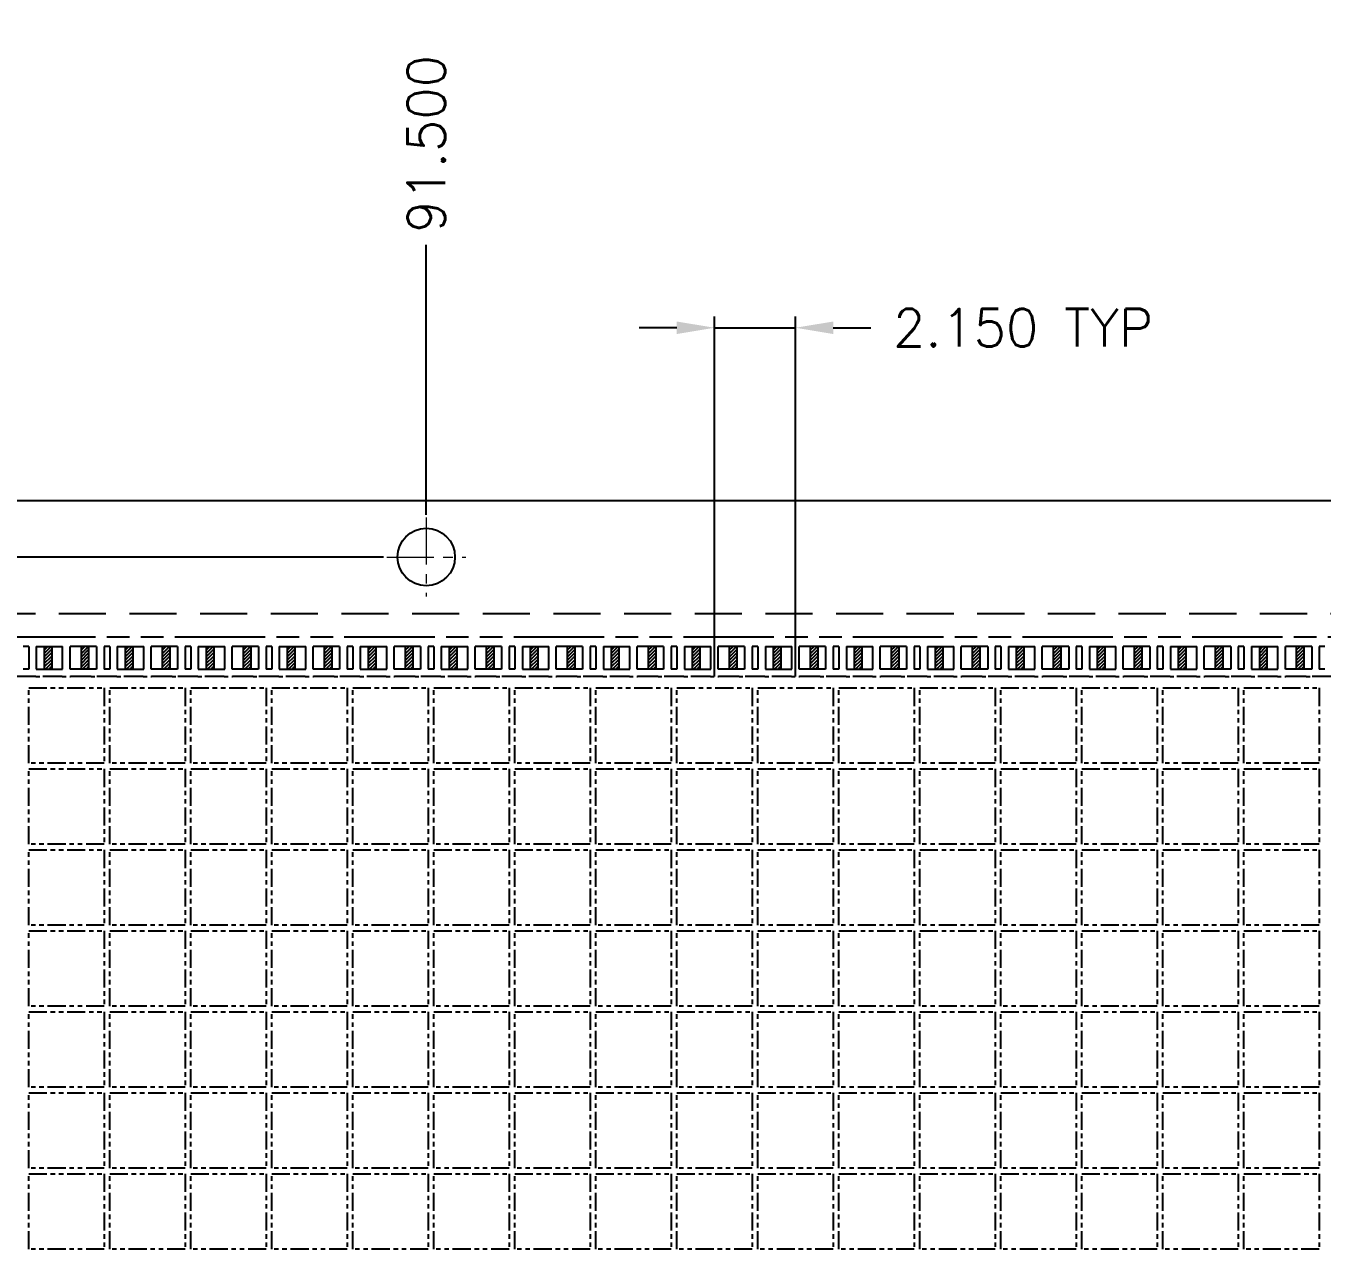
# Model space of a CAD drawing. Extents: x -338 to -53, y 67 to 196.
# Drawn here: x -304.24 to -269.84, y 163.1 to 195.65 of the extents above; entities that cross this region are included whole.
import ezdxf

# ---------------------------------------------------------------- set-up
doc = ezdxf.new("R2010")
doc.units = 0
for name, pattern in [('ACAD_ISO09W100', [45, 24, -3, 6, -3, 6, -3]), ('CENTER', [2, 1.25, -0.25, 0.25, -0.25]), ('HIDDEN', [0.375, 0.25, -0.125])]:
    doc.linetypes.add(name, pattern=pattern)
doc.layers.add('Center', color=1, linetype='CENTER', lineweight=0)
for name, color, linetype in [('dimension', 3, 'Continuous'), ('Etched Area', 4, 'Continuous'), ('Hidden', 4, 'HIDDEN'), ('Molding Line', 5, 'ACAD_ISO09W100'), ('PKG Line', 2, 'ACAD_ISO09W100'), ('Tape Line', 21, 'HIDDEN')]:
    doc.layers.add(name, color=color, linetype=linetype)
doc.styles.add('SIMPLEX', font='SIMPLEX')
doc.dimstyles.new('1', dxfattribs={"dimtxt": 1, "dimasz": 1, "dimexe": 0.3, "dimexo": 0.3, "dimgap": 0.3, "dimtad": 0, "dimdec": 3, "dimzin": 1, "dimdsep": 46, "dimtxsty": 'SIMPLEX', "dimcen": 0, "dimclrd": 256, "dimclre": 256, "dimclrt": 7, "dimadec": 0, "dimazin": 1, "dimtm": 1.25, "dimtfac": 1, "dimtdec": 3, "dimtmove": 0, "dimatfit": 0, "dimfxl": 1, "dimtolj": 1, "dimtzin": 0, "dimlwd": -1, "dimlwe": -1, "dimarcsym": 1})
pattern_1 = [(45, (234.50187, 309.09846), (-0.0449012806, 0.0449012806), [])]
pattern_2 = [(45, (236.65187, 309.09846), (-0.0449012806, 0.0449012806), [])]
pattern_3 = [(45, (238.80187, 309.09846), (-0.0449012806, 0.0449012806), [])]
pattern_4 = [(45, (240.95187, 309.09846), (-0.0449012806, 0.0449012806), [])]
pattern_5 = [(45, (243.10187, 309.09846), (-0.0449012806, 0.0449012806), [])]
pattern_6 = [(45, (245.25187, 309.09846), (-0.0449012806, 0.0449012806), [])]
pattern_7 = [(45, (247.40187, 309.09846), (-0.0449012806, 0.0449012806), [])]
pattern_8 = [(45, (249.55187, 309.09846), (-0.0449012806, 0.0449012806), [])]
pattern_9 = [(45, (251.70187, 309.09846), (-0.0449012806, 0.0449012806), [])]
pattern_10 = [(45, (253.85187, 309.09846), (-0.0449012806, 0.0449012806), [])]
pattern_11 = [(45, (256.00187, 309.09846), (-0.0449012806, 0.0449012806), [])]
pattern_12 = [(45, (258.15187, 309.09846), (-0.0449012806, 0.0449012806), [])]
pattern_13 = [(45, (260.30187, 309.09846), (-0.0449012806, 0.0449012806), [])]
pattern_14 = [(45, (262.45187, 309.09846), (-0.0449012806, 0.0449012806), [])]
pattern_15 = [(45, (264.60187, 309.09846), (-0.0449012806, 0.0449012806), [])]
pattern_16 = [(45, (266.75187, 309.09846), (-0.0449012806, 0.0449012806), [])]

# ---------------------------------------------------------------- blocks, each defined once
blk = doc.blocks.new('*D1')
at = {"layer": 'Defpoints', "color": 0, "transparency": 16777216}
for p in [(2458.653, 1974.859), (2456.503, 1965.299), (2458.653, 1965.299)]:
    blk.add_point(p, dxfattribs=at)
at = {"layer": 'dimension', "transparency": 16777216}
for p, q in [((2456.503, 1965.599), (2456.503, 1975.159)), ((2458.653, 1965.599), (2458.653, 1975.159)), ((2455.503, 1974.859), (2454.503, 1974.859)), ((2456.503, 1974.859), (2458.653, 1974.859)), ((2459.653, 1974.859), (2460.653, 1974.859))]:
    blk.add_line(p, q, dxfattribs=at)
for points in [[(2455.503, 1975.025), (2455.503, 1974.692), (2456.503, 1974.859)], [(2459.653, 1975.025), (2459.653, 1974.692), (2458.653, 1974.859)]]:
    blk.add_solid(points, dxfattribs=at)
at = {"layer": 'dimension', "color": 7, "transparency": 16777216, "insert": (2464.692, 1974.859), "char_height": 1, "attachment_point": 5, "style": 'SIMPLEX'}
blk.add_mtext('\\A1;2.150 TYP', dxfattribs=at)
blk = doc.blocks.new('*D18')
at = {"layer": 'Defpoints', "color": 0, "transparency": 16777216}
for p in [(2409.903, 1963.274), (2416.265, 1963.274), (2540.353, 1935.274)]:
    blk.add_point(p, dxfattribs=at)
at = {"layer": 'dimension', "transparency": 16777216}
blk.add_line((2415.965, 1963.274), (2409.903, 1963.274), dxfattribs=at)
at = {"layer": 'dimension', "color": 7, "transparency": 16777216, "insert": (2407.127, 1963.274), "char_height": 1, "attachment_point": 5, "style": 'SIMPLEX'}
blk.add_mtext('\\A1;28.000', dxfattribs=at)
blk = doc.blocks.new('*D19')
at = {"layer": 'Defpoints', "color": 0, "transparency": 16777216}
for p in [(2409.903, 1966.098), (2420.939, 1966.099), (2540.353, 1935.274)]:
    blk.add_point(p, dxfattribs=at)
at = {"layer": 'dimension', "transparency": 16777216}
for p, q in [((2411.903, 1966.098), (2409.903, 1966.098)), ((2413.903, 1966.099), (2411.903, 1966.098)), ((2420.639, 1966.099), (2413.903, 1966.099))]:
    blk.add_line(p, q, dxfattribs=at)
at = {"layer": 'dimension', "color": 7, "transparency": 16777216, "insert": (2407.127, 1966.098), "char_height": 1, "attachment_point": 5, "style": 'SIMPLEX'}
blk.add_mtext('\\A1;30.825', dxfattribs=at)
blk = doc.blocks.new('*D20')
at = {"layer": 'Defpoints', "color": 0, "transparency": 16777216}
for p in [(2409.903, 1967.274), (2416.715, 1967.274), (2540.353, 1935.274)]:
    blk.add_point(p, dxfattribs=at)
at = {"layer": 'dimension', "transparency": 16777216}
blk.add_line((2416.415, 1967.274), (2409.903, 1967.274), dxfattribs=at)
at = {"layer": 'dimension', "color": 7, "transparency": 16777216, "insert": (2407.127, 1967.274), "char_height": 1, "attachment_point": 5, "style": 'SIMPLEX'}
blk.add_mtext('\\A1;32.000', dxfattribs=at)
blk = doc.blocks.new('*D21')
at = {"layer": 'Defpoints', "color": 0, "transparency": 16777216}
for p in [(2409.903, 1969.965), (2416.132, 1969.119), (2540.353, 1935.274)]:
    blk.add_point(p, dxfattribs=at)
at = {"layer": 'dimension', "transparency": 16777216}
for p, q in [((2411.903, 1969.965), (2409.903, 1969.965)), ((2413.903, 1969.119), (2411.903, 1969.965)), ((2415.832, 1969.119), (2413.903, 1969.119))]:
    blk.add_line(p, q, dxfattribs=at)
at = {"layer": 'dimension', "color": 7, "transparency": 16777216, "insert": (2407.127, 1969.965), "char_height": 1, "attachment_point": 5, "style": 'SIMPLEX'}
blk.add_mtext('\\A1;33.845', dxfattribs=at)
blk = doc.blocks.new('*D22')
at = {"layer": 'Defpoints', "color": 0, "transparency": 16777216}
for p in [(2409.903, 1968.774), (2448.021, 1968.774), (2540.353, 1935.274)]:
    blk.add_point(p, dxfattribs=at)
at = {"layer": 'dimension', "transparency": 16777216}
blk.add_line((2447.721, 1968.774), (2409.903, 1968.774), dxfattribs=at)
at = {"layer": 'dimension', "color": 7, "transparency": 16777216, "insert": (2407.127, 1968.774), "char_height": 1, "attachment_point": 5, "style": 'SIMPLEX'}
blk.add_mtext('\\A1;33.500', dxfattribs=at)
blk = doc.blocks.new('*D23')
at = {"layer": 'Defpoints', "color": 0, "transparency": 16777216}
for p in [(2409.903, 1971.247), (2418.36, 1970.274), (2540.353, 1935.274)]:
    blk.add_point(p, dxfattribs=at)
at = {"layer": 'dimension', "transparency": 16777216}
for p, q in [((2411.903, 1971.247), (2409.903, 1971.247)), ((2413.903, 1970.274), (2411.903, 1971.247)), ((2418.06, 1970.274), (2413.903, 1970.274))]:
    blk.add_line(p, q, dxfattribs=at)
at = {"layer": 'dimension', "color": 7, "transparency": 16777216, "insert": (2407.127, 1971.247), "char_height": 1, "attachment_point": 5, "style": 'SIMPLEX'}
blk.add_mtext('\\A1;35.000', dxfattribs=at)
blk = doc.blocks.new('*D37')
at = {"layer": 'Defpoints', "color": 0, "transparency": 16777216}
for p in [(2448.853, 1977.057), (2448.853, 1969.59), (2540.353, 1935.274)]:
    blk.add_point(p, dxfattribs=at)
at = {"layer": 'dimension', "transparency": 16777216}
blk.add_line((2448.853, 1969.89), (2448.853, 1977.057), dxfattribs=at)
at = {"layer": 'dimension', "color": 7, "transparency": 16777216, "insert": (2448.853, 1979.738), "char_height": 1, "attachment_point": 5, "rotation": 90, "style": 'SIMPLEX'}
blk.add_mtext('\\A1;91.500', dxfattribs=at)
blk = doc.blocks.new('*D38')
at = {"layer": 'Defpoints', "color": 0, "transparency": 16777216}
for p in [(2421.035, 1977.057), (2421.028, 1966.201), (2540.353, 1935.274)]:
    blk.add_point(p, dxfattribs=at)
at = {"layer": 'dimension', "transparency": 16777216}
for p, q in [((2421.035, 1975.057), (2421.035, 1977.057)), ((2421.028, 1973.057), (2421.035, 1975.057)), ((2421.028, 1966.501), (2421.028, 1973.057))]:
    blk.add_line(p, q, dxfattribs=at)
at = {"layer": 'dimension', "color": 7, "transparency": 16777216, "insert": (2421.035, 1980.119), "char_height": 1, "attachment_point": 5, "rotation": 90, "style": 'SIMPLEX'}
blk.add_mtext('\\A1;119.325', dxfattribs=at)
blk = doc.blocks.new('*D39')
at = {"layer": 'Defpoints', "color": 0, "transparency": 16777216}
for p in [(2417.692, 1977.057), (2416.603, 1967.122), (2540.353, 1935.274)]:
    blk.add_point(p, dxfattribs=at)
at = {"layer": 'dimension', "transparency": 16777216}
for p, q in [((2417.692, 1975.057), (2417.692, 1977.057)), ((2416.603, 1973.057), (2417.692, 1975.057)), ((2416.603, 1967.422), (2416.603, 1973.057))]:
    blk.add_line(p, q, dxfattribs=at)
at = {"layer": 'dimension', "color": 7, "transparency": 16777216, "insert": (2417.692, 1980.214), "char_height": 1, "attachment_point": 5, "rotation": 90, "style": 'SIMPLEX'}
blk.add_mtext('\\A1;123.750', dxfattribs=at)
blk = doc.blocks.new('*D40')
at = {"layer": 'Defpoints', "color": 0, "transparency": 16777216}
for p in [(2416.103, 1977.057), (2416.103, 1968.978), (2540.353, 1935.274)]:
    blk.add_point(p, dxfattribs=at)
at = {"layer": 'dimension', "transparency": 16777216}
blk.add_line((2416.103, 1969.278), (2416.103, 1977.057), dxfattribs=at)
at = {"layer": 'dimension', "color": 7, "transparency": 16777216, "insert": (2416.103, 1980.214), "char_height": 1, "attachment_point": 5, "rotation": 90, "style": 'SIMPLEX'}
blk.add_mtext('\\A1;124.250', dxfattribs=at)

msp = doc.modelspace()

# ---------------------------------------------------------------- hatches: boundary and pattern name
at = {"layer": 'Etched Area'}
h = msp.add_hatch(dxfattribs=at)
h.set_pattern_fill('ANSI31', color=256, scale=0.02)
h.set_pattern_definition(pattern_1)
h.paths.add_polyline_path([(-303.5555, 178.5777), (-303.7555, 178.5777), (-303.7555, 179.1777), (-303.5555, 179.1777)])
h = msp.add_hatch(dxfattribs=at)
h.set_pattern_fill('ANSI31', color=256, scale=0.02)
h.set_pattern_definition(pattern_1)
h.paths.add_polyline_path([(-302.5755, 178.5777), (-302.7755, 178.5777), (-302.7755, 179.1777), (-302.5755, 179.1777)])
h = msp.add_hatch(dxfattribs=at)
h.set_pattern_fill('ANSI31', color=256, scale=0.02)
h.set_pattern_definition(pattern_2)
h.paths.add_polyline_path([(-301.4055, 178.5777), (-301.6055, 178.5777), (-301.6055, 179.1777), (-301.4055, 179.1777)])
h = msp.add_hatch(dxfattribs=at)
h.set_pattern_fill('ANSI31', color=256, scale=0.02)
h.set_pattern_definition(pattern_2)
h.paths.add_polyline_path([(-300.4255, 178.5777), (-300.6255, 178.5777), (-300.6255, 179.1777), (-300.4255, 179.1777)])
h = msp.add_hatch(dxfattribs=at)
h.set_pattern_fill('ANSI31', color=256, scale=0.02)
h.set_pattern_definition(pattern_3)
h.paths.add_polyline_path([(-299.2555, 178.5777), (-299.4555, 178.5777), (-299.4555, 179.1777), (-299.2555, 179.1777)])
h = msp.add_hatch(dxfattribs=at)
h.set_pattern_fill('ANSI31', color=256, scale=0.02)
h.set_pattern_definition(pattern_3)
h.paths.add_polyline_path([(-298.2755, 178.5777), (-298.4755, 178.5777), (-298.4755, 179.1777), (-298.2755, 179.1777)])
h = msp.add_hatch(dxfattribs=at)
h.set_pattern_fill('ANSI31', color=256, scale=0.02)
h.set_pattern_definition(pattern_4)
h.paths.add_polyline_path([(-297.1055, 178.5777), (-297.3055, 178.5777), (-297.3055, 179.1777), (-297.1055, 179.1777)])
h = msp.add_hatch(dxfattribs=at)
h.set_pattern_fill('ANSI31', color=256, scale=0.02)
h.set_pattern_definition(pattern_4)
h.paths.add_polyline_path([(-296.1255, 178.5777), (-296.3255, 178.5777), (-296.3255, 179.1777), (-296.1255, 179.1777)])
h = msp.add_hatch(dxfattribs=at)
h.set_pattern_fill('ANSI31', color=256, scale=0.02)
h.set_pattern_definition(pattern_5)
h.paths.add_polyline_path([(-294.9555, 178.5777), (-295.1555, 178.5777), (-295.1555, 179.1777), (-294.9555, 179.1777)])
h = msp.add_hatch(dxfattribs=at)
h.set_pattern_fill('ANSI31', color=256, scale=0.02)
h.set_pattern_definition(pattern_5)
h.paths.add_polyline_path([(-293.9755, 178.5777), (-294.1755, 178.5777), (-294.1755, 179.1777), (-293.9755, 179.1777)])
h = msp.add_hatch(dxfattribs=at)
h.set_pattern_fill('ANSI31', color=256, scale=0.02)
h.set_pattern_definition(pattern_6)
h.paths.add_polyline_path([(-292.8055, 178.5777), (-293.0055, 178.5777), (-293.0055, 179.1777), (-292.8055, 179.1777)])
h = msp.add_hatch(dxfattribs=at)
h.set_pattern_fill('ANSI31', color=256, scale=0.02)
h.set_pattern_definition(pattern_6)
h.paths.add_polyline_path([(-291.8255, 178.5777), (-292.0255, 178.5777), (-292.0255, 179.1777), (-291.8255, 179.1777)])
h = msp.add_hatch(dxfattribs=at)
h.set_pattern_fill('ANSI31', color=256, scale=0.02)
h.set_pattern_definition(pattern_7)
h.paths.add_polyline_path([(-290.6555, 178.5777), (-290.8555, 178.5777), (-290.8555, 179.1777), (-290.6555, 179.1777)])
h = msp.add_hatch(dxfattribs=at)
h.set_pattern_fill('ANSI31', color=256, scale=0.02)
h.set_pattern_definition(pattern_7)
h.paths.add_polyline_path([(-289.6755, 178.5777), (-289.8755, 178.5777), (-289.8755, 179.1777), (-289.6755, 179.1777)])
h = msp.add_hatch(dxfattribs=at)
h.set_pattern_fill('ANSI31', color=256, scale=0.02)
h.set_pattern_definition(pattern_8)
h.paths.add_polyline_path([(-288.5055, 178.5777), (-288.7055, 178.5777), (-288.7055, 179.1777), (-288.5055, 179.1777)])
h = msp.add_hatch(dxfattribs=at)
h.set_pattern_fill('ANSI31', color=256, scale=0.02)
h.set_pattern_definition(pattern_8)
h.paths.add_polyline_path([(-287.5255, 178.5777), (-287.7255, 178.5777), (-287.7255, 179.1777), (-287.5255, 179.1777)])
h = msp.add_hatch(dxfattribs=at)
h.set_pattern_fill('ANSI31', color=256, scale=0.02)
h.set_pattern_definition(pattern_9)
h.paths.add_polyline_path([(-286.3555, 178.5777), (-286.5555, 178.5777), (-286.5555, 179.1777), (-286.3555, 179.1777)])
h = msp.add_hatch(dxfattribs=at)
h.set_pattern_fill('ANSI31', color=256, scale=0.02)
h.set_pattern_definition(pattern_9)
h.paths.add_polyline_path([(-285.3755, 178.5777), (-285.5755, 178.5777), (-285.5755, 179.1777), (-285.3755, 179.1777)])
h = msp.add_hatch(dxfattribs=at)
h.set_pattern_fill('ANSI31', color=256, scale=0.02)
h.set_pattern_definition(pattern_10)
h.paths.add_polyline_path([(-284.2055, 178.5777), (-284.4055, 178.5777), (-284.4055, 179.1777), (-284.2055, 179.1777)])
h = msp.add_hatch(dxfattribs=at)
h.set_pattern_fill('ANSI31', color=256, scale=0.02)
h.set_pattern_definition(pattern_10)
h.paths.add_polyline_path([(-283.2255, 178.5777), (-283.4255, 178.5777), (-283.4255, 179.1777), (-283.2255, 179.1777)])
h = msp.add_hatch(dxfattribs=at)
h.set_pattern_fill('ANSI31', color=256, scale=0.02)
h.set_pattern_definition(pattern_11)
h.paths.add_polyline_path([(-282.0555, 178.5777), (-282.2555, 178.5777), (-282.2555, 179.1777), (-282.0555, 179.1777)])
h = msp.add_hatch(dxfattribs=at)
h.set_pattern_fill('ANSI31', color=256, scale=0.02)
h.set_pattern_definition(pattern_11)
h.paths.add_polyline_path([(-281.0755, 178.5777), (-281.2755, 178.5777), (-281.2755, 179.1777), (-281.0755, 179.1777)])
h = msp.add_hatch(dxfattribs=at)
h.set_pattern_fill('ANSI31', color=256, scale=0.02)
h.set_pattern_definition(pattern_12)
h.paths.add_polyline_path([(-279.9055, 178.5777), (-280.1055, 178.5777), (-280.1055, 179.1777), (-279.9055, 179.1777)])
h = msp.add_hatch(dxfattribs=at)
h.set_pattern_fill('ANSI31', color=256, scale=0.02)
h.set_pattern_definition(pattern_12)
h.paths.add_polyline_path([(-278.9255, 178.5777), (-279.1255, 178.5777), (-279.1255, 179.1777), (-278.9255, 179.1777)])
h = msp.add_hatch(dxfattribs=at)
h.set_pattern_fill('ANSI31', color=256, scale=0.02)
h.set_pattern_definition(pattern_13)
h.paths.add_polyline_path([(-277.7555, 178.5777), (-277.9555, 178.5777), (-277.9555, 179.1777), (-277.7555, 179.1777)])
h = msp.add_hatch(dxfattribs=at)
h.set_pattern_fill('ANSI31', color=256, scale=0.02)
h.set_pattern_definition(pattern_13)
h.paths.add_polyline_path([(-276.7755, 178.5777), (-276.9755, 178.5777), (-276.9755, 179.1777), (-276.7755, 179.1777)])
h = msp.add_hatch(dxfattribs=at)
h.set_pattern_fill('ANSI31', color=256, scale=0.02)
h.set_pattern_definition(pattern_14)
h.paths.add_polyline_path([(-275.6055, 178.5777), (-275.8055, 178.5777), (-275.8055, 179.1777), (-275.6055, 179.1777)])
h = msp.add_hatch(dxfattribs=at)
h.set_pattern_fill('ANSI31', color=256, scale=0.02)
h.set_pattern_definition(pattern_14)
h.paths.add_polyline_path([(-274.6255, 178.5777), (-274.8255, 178.5777), (-274.8255, 179.1777), (-274.6255, 179.1777)])
h = msp.add_hatch(dxfattribs=at)
h.set_pattern_fill('ANSI31', color=256, scale=0.02)
h.set_pattern_definition(pattern_15)
h.paths.add_polyline_path([(-273.4555, 178.5777), (-273.6555, 178.5777), (-273.6555, 179.1777), (-273.4555, 179.1777)])
h = msp.add_hatch(dxfattribs=at)
h.set_pattern_fill('ANSI31', color=256, scale=0.02)
h.set_pattern_definition(pattern_15)
h.paths.add_polyline_path([(-272.4755, 178.5777), (-272.6755, 178.5777), (-272.6755, 179.1777), (-272.4755, 179.1777)])
h = msp.add_hatch(dxfattribs=at)
h.set_pattern_fill('ANSI31', color=256, scale=0.02)
h.set_pattern_definition(pattern_16)
h.paths.add_polyline_path([(-271.3055, 178.5777), (-271.5055, 178.5777), (-271.5055, 179.1777), (-271.3055, 179.1777)])
h = msp.add_hatch(dxfattribs=at)
h.set_pattern_fill('ANSI31', color=256, scale=0.02)
h.set_pattern_definition(pattern_16)
h.paths.add_polyline_path([(-270.3255, 178.5777), (-270.5255, 178.5777), (-270.5255, 179.1777), (-270.3255, 179.1777)])

# ---------------------------------------------------------------- linework, layer by layer
for p, q in [((-324.3655, 183.0527), (-78.3655, 183.0527)), ((-304.1655, 179.1777), (-304.3155, 179.1777)), ((-304.1655, 179.1777), (-304.1655, 178.5777)), ((-303.9655, 179.1777), (-303.9655, 178.5777)), ((-303.9655, 179.1777), (-303.2655, 179.1777)), ((-303.7555, 179.1777), (-303.7555, 178.5777)), ((-303.5555, 179.1777), (-303.5555, 178.5777)), ((-303.2655, 178.5777), (-303.2655, 179.1777)), ((-302.3655, 179.1777), (-303.0655, 179.1777)), ((-303.0655, 178.5777), (-303.0655, 179.1777)), ((-302.7755, 179.1777), (-302.7755, 178.5777)), ((-302.5755, 179.1777), (-302.5755, 178.5777)), ((-302.3655, 179.1777), (-302.3655, 178.5777)), ((-302.0155, 179.1777), (-302.1655, 179.1777)), ((-302.1655, 179.1777), (-302.1655, 178.5777)), ((-302.0155, 179.1777), (-302.0155, 178.5777)), ((-301.8155, 179.1777), (-301.8155, 178.5777)), ((-301.8155, 179.1777), (-301.1155, 179.1777)), ((-301.6055, 179.1777), (-301.6055, 178.5777)), ((-301.4055, 179.1777), (-301.4055, 178.5777)), ((-301.1155, 178.5777), (-301.1155, 179.1777)), ((-300.2155, 179.1777), (-300.9155, 179.1777)), ((-300.9155, 178.5777), (-300.9155, 179.1777)), ((-300.6255, 179.1777), (-300.6255, 178.5777)), ((-300.4255, 179.1777), (-300.4255, 178.5777)), ((-300.2155, 179.1777), (-300.2155, 178.5777)), ((-299.8655, 179.1777), (-300.0155, 179.1777)), ((-300.0155, 179.1777), (-300.0155, 178.5777)), ((-299.8655, 179.1777), (-299.8655, 178.5777)), ((-299.6655, 179.1777), (-299.6655, 178.5777)), ((-299.6655, 179.1777), (-298.9655, 179.1777)), ((-299.4555, 179.1777), (-299.4555, 178.5777)), ((-299.2555, 179.1777), (-299.2555, 178.5777)), ((-298.9655, 178.5777), (-298.9655, 179.1777)), ((-298.0655, 179.1777), (-298.7655, 179.1777)), ((-298.7655, 178.5777), (-298.7655, 179.1777)), ((-298.4755, 179.1777), (-298.4755, 178.5777)), ((-298.2755, 179.1777), (-298.2755, 178.5777)), ((-298.0655, 179.1777), (-298.0655, 178.5777)), ((-297.7155, 179.1777), (-297.8655, 179.1777)), ((-297.8655, 179.1777), (-297.8655, 178.5777)), ((-297.7155, 179.1777), (-297.7155, 178.5777)), ((-297.5155, 179.1777), (-297.5155, 178.5777)), ((-297.5155, 179.1777), (-296.8155, 179.1777)), ((-297.3055, 179.1777), (-297.3055, 178.5777)), ((-297.1055, 179.1777), (-297.1055, 178.5777)), ((-296.8155, 178.5777), (-296.8155, 179.1777)), ((-295.9155, 179.1777), (-296.6155, 179.1777)), ((-296.6155, 178.5777), (-296.6155, 179.1777)), ((-296.3255, 179.1777), (-296.3255, 178.5777)), ((-296.1255, 179.1777), (-296.1255, 178.5777)), ((-295.9155, 179.1777), (-295.9155, 178.5777)), ((-295.5655, 179.1777), (-295.7155, 179.1777)), ((-295.7155, 179.1777), (-295.7155, 178.5777)), ((-295.5655, 179.1777), (-295.5655, 178.5777)), ((-295.3655, 179.1777), (-295.3655, 178.5777)), ((-295.3655, 179.1777), (-294.6655, 179.1777)), ((-295.1555, 179.1777), (-295.1555, 178.5777)), ((-294.9555, 179.1777), (-294.9555, 178.5777)), ((-294.6655, 178.5777), (-294.6655, 179.1777)), ((-293.7655, 179.1777), (-294.4655, 179.1777)), ((-294.4655, 178.5777), (-294.4655, 179.1777)), ((-294.1755, 179.1777), (-294.1755, 178.5777)), ((-293.9755, 179.1777), (-293.9755, 178.5777)), ((-293.7655, 179.1777), (-293.7655, 178.5777)), ((-293.4155, 179.1777), (-293.5655, 179.1777)), ((-293.5655, 179.1777), (-293.5655, 178.5777)), ((-293.4155, 179.1777), (-293.4155, 178.5777)), ((-293.2155, 179.1777), (-293.2155, 178.5777)), ((-293.2155, 179.1777), (-292.5155, 179.1777)), ((-293.0055, 179.1777), (-293.0055, 178.5777)), ((-292.8055, 179.1777), (-292.8055, 178.5777)), ((-292.5155, 178.5777), (-292.5155, 179.1777)), ((-291.6155, 179.1777), (-292.3155, 179.1777)), ((-292.3155, 178.5777), (-292.3155, 179.1777)), ((-292.0255, 179.1777), (-292.0255, 178.5777)), ((-291.8255, 179.1777), (-291.8255, 178.5777)), ((-291.6155, 179.1777), (-291.6155, 178.5777)), ((-291.2655, 179.1777), (-291.4155, 179.1777)), ((-291.4155, 179.1777), (-291.4155, 178.5777)), ((-291.2655, 179.1777), (-291.2655, 178.5777)), ((-291.0655, 179.1777), (-291.0655, 178.5777)), ((-291.0655, 179.1777), (-290.3655, 179.1777)), ((-290.8555, 179.1777), (-290.8555, 178.5777)), ((-290.6555, 179.1777), (-290.6555, 178.5777)), ((-290.3655, 178.5777), (-290.3655, 179.1777)), ((-289.4655, 179.1777), (-290.1655, 179.1777)), ((-290.1655, 178.5777), (-290.1655, 179.1777)), ((-289.8755, 179.1777), (-289.8755, 178.5777)), ((-289.6755, 179.1777), (-289.6755, 178.5777)), ((-289.4655, 179.1777), (-289.4655, 178.5777)), ((-289.1155, 179.1777), (-289.2655, 179.1777)), ((-289.2655, 179.1777), (-289.2655, 178.5777)), ((-289.1155, 179.1777), (-289.1155, 178.5777)), ((-288.9155, 179.1777), (-288.9155, 178.5777)), ((-288.9155, 179.1777), (-288.2155, 179.1777)), ((-288.7055, 179.1777), (-288.7055, 178.5777)), ((-288.5055, 179.1777), (-288.5055, 178.5777)), ((-288.2155, 178.5777), (-288.2155, 179.1777)), ((-287.3155, 179.1777), (-288.0155, 179.1777)), ((-288.0155, 178.5777), (-288.0155, 179.1777)), ((-287.7255, 179.1777), (-287.7255, 178.5777)), ((-287.5255, 179.1777), (-287.5255, 178.5777)), ((-287.3155, 179.1777), (-287.3155, 178.5777)), ((-286.9655, 179.1777), (-287.1155, 179.1777)), ((-287.1155, 179.1777), (-287.1155, 178.5777)), ((-286.9655, 179.1777), (-286.9655, 178.5777)), ((-286.7655, 179.1777), (-286.7655, 178.5777)), ((-286.7655, 179.1777), (-286.0655, 179.1777)), ((-286.5555, 179.1777), (-286.5555, 178.5777)), ((-286.3555, 179.1777), (-286.3555, 178.5777)), ((-286.0655, 178.5777), (-286.0655, 179.1777)), ((-285.1655, 179.1777), (-285.8655, 179.1777)), ((-285.8655, 178.5777), (-285.8655, 179.1777)), ((-285.5755, 179.1777), (-285.5755, 178.5777)), ((-285.3755, 179.1777), (-285.3755, 178.5777)), ((-285.1655, 179.1777), (-285.1655, 178.5777)), ((-284.8155, 179.1777), (-284.9655, 179.1777)), ((-284.9655, 179.1777), (-284.9655, 178.5777)), ((-284.8155, 179.1777), (-284.8155, 178.5777)), ((-284.6155, 179.1777), (-284.6155, 178.5777)), ((-284.6155, 179.1777), (-283.9155, 179.1777)), ((-284.4055, 179.1777), (-284.4055, 178.5777)), ((-284.2055, 179.1777), (-284.2055, 178.5777)), ((-283.9155, 178.5777), (-283.9155, 179.1777)), ((-283.0155, 179.1777), (-283.7155, 179.1777)), ((-283.7155, 178.5777), (-283.7155, 179.1777)), ((-283.4255, 179.1777), (-283.4255, 178.5777)), ((-283.2255, 179.1777), (-283.2255, 178.5777)), ((-283.0155, 179.1777), (-283.0155, 178.5777)), ((-282.6655, 179.1777), (-282.8155, 179.1777)), ((-282.8155, 179.1777), (-282.8155, 178.5777)), ((-282.6655, 179.1777), (-282.6655, 178.5777)), ((-282.4655, 179.1777), (-282.4655, 178.5777)), ((-282.4655, 179.1777), (-281.7655, 179.1777)), ((-282.2555, 179.1777), (-282.2555, 178.5777)), ((-282.0555, 179.1777), (-282.0555, 178.5777)), ((-281.7655, 178.5777), (-281.7655, 179.1777)), ((-280.8655, 179.1777), (-281.5655, 179.1777)), ((-281.5655, 178.5777), (-281.5655, 179.1777)), ((-281.2755, 179.1777), (-281.2755, 178.5777)), ((-281.0755, 179.1777), (-281.0755, 178.5777)), ((-280.8655, 179.1777), (-280.8655, 178.5777)), ((-280.5155, 179.1777), (-280.6655, 179.1777)), ((-280.6655, 179.1777), (-280.6655, 178.5777)), ((-280.5155, 179.1777), (-280.5155, 178.5777)), ((-280.3155, 179.1777), (-280.3155, 178.5777)), ((-280.3155, 179.1777), (-279.6155, 179.1777)), ((-280.1055, 179.1777), (-280.1055, 178.5777)), ((-279.9055, 179.1777), (-279.9055, 178.5777)), ((-279.6155, 178.5777), (-279.6155, 179.1777)), ((-278.7155, 179.1777), (-279.4155, 179.1777)), ((-279.4155, 178.5777), (-279.4155, 179.1777)), ((-279.1255, 179.1777), (-279.1255, 178.5777)), ((-278.9255, 179.1777), (-278.9255, 178.5777)), ((-278.7155, 179.1777), (-278.7155, 178.5777)), ((-278.3655, 179.1777), (-278.5155, 179.1777)), ((-278.5155, 179.1777), (-278.5155, 178.5777)), ((-278.3655, 179.1777), (-278.3655, 178.5777)), ((-278.1655, 179.1777), (-278.1655, 178.5777)), ((-278.1655, 179.1777), (-277.4655, 179.1777)), ((-277.9555, 179.1777), (-277.9555, 178.5777)), ((-277.7555, 179.1777), (-277.7555, 178.5777)), ((-277.4655, 178.5777), (-277.4655, 179.1777)), ((-276.5655, 179.1777), (-277.2655, 179.1777)), ((-277.2655, 178.5777), (-277.2655, 179.1777)), ((-276.9755, 179.1777), (-276.9755, 178.5777)), ((-276.7755, 179.1777), (-276.7755, 178.5777)), ((-276.5655, 179.1777), (-276.5655, 178.5777)), ((-276.2155, 179.1777), (-276.3655, 179.1777)), ((-276.3655, 179.1777), (-276.3655, 178.5777)), ((-276.2155, 179.1777), (-276.2155, 178.5777)), ((-276.0155, 179.1777), (-276.0155, 178.5777)), ((-276.0155, 179.1777), (-275.3155, 179.1777)), ((-275.8055, 179.1777), (-275.8055, 178.5777)), ((-275.6055, 179.1777), (-275.6055, 178.5777)), ((-275.3155, 178.5777), (-275.3155, 179.1777)), ((-274.4155, 179.1777), (-275.1155, 179.1777)), ((-275.1155, 178.5777), (-275.1155, 179.1777)), ((-274.8255, 179.1777), (-274.8255, 178.5777)), ((-274.6255, 179.1777), (-274.6255, 178.5777)), ((-274.4155, 179.1777), (-274.4155, 178.5777)), ((-274.0655, 179.1777), (-274.2155, 179.1777)), ((-274.2155, 179.1777), (-274.2155, 178.5777)), ((-274.0655, 179.1777), (-274.0655, 178.5777)), ((-273.8655, 179.1777), (-273.8655, 178.5777)), ((-273.8655, 179.1777), (-273.1655, 179.1777)), ((-273.6555, 179.1777), (-273.6555, 178.5777)), ((-273.4555, 179.1777), (-273.4555, 178.5777)), ((-273.1655, 178.5777), (-273.1655, 179.1777)), ((-272.2655, 179.1777), (-272.9655, 179.1777)), ((-272.9655, 178.5777), (-272.9655, 179.1777)), ((-272.6755, 179.1777), (-272.6755, 178.5777)), ((-272.4755, 179.1777), (-272.4755, 178.5777)), ((-272.2655, 179.1777), (-272.2655, 178.5777)), ((-271.9155, 179.1777), (-272.0655, 179.1777)), ((-272.0655, 179.1777), (-272.0655, 178.5777)), ((-271.9155, 179.1777), (-271.9155, 178.5777)), ((-271.7155, 179.1777), (-271.7155, 178.5777)), ((-271.7155, 179.1777), (-271.0155, 179.1777)), ((-271.5055, 179.1777), (-271.5055, 178.5777)), ((-271.3055, 179.1777), (-271.3055, 178.5777)), ((-271.0155, 178.5777), (-271.0155, 179.1777)), ((-270.1155, 179.1777), (-270.8155, 179.1777)), ((-270.8155, 178.5777), (-270.8155, 179.1777)), ((-270.5255, 179.1777), (-270.5255, 178.5777)), ((-270.3255, 179.1777), (-270.3255, 178.5777)), ((-270.1155, 179.1777), (-270.1155, 178.5777)), ((-269.7655, 179.1777), (-269.9155, 179.1777)), ((-269.9155, 179.1777), (-269.9155, 178.5777)), ((-304.1655, 178.5777), (-304.3155, 178.5777)), ((-303.9655, 178.5777), (-303.2655, 178.5777)), ((-302.3655, 178.5777), (-303.0655, 178.5777)), ((-302.0155, 178.5777), (-302.1655, 178.5777)), ((-301.8155, 178.5777), (-301.1155, 178.5777)), ((-300.2155, 178.5777), (-300.9155, 178.5777)), ((-299.8655, 178.5777), (-300.0155, 178.5777)), ((-299.6655, 178.5777), (-298.9655, 178.5777)), ((-298.0655, 178.5777), (-298.7655, 178.5777)), ((-297.7155, 178.5777), (-297.8655, 178.5777)), ((-297.5155, 178.5777), (-296.8155, 178.5777)), ((-295.9155, 178.5777), (-296.6155, 178.5777)), ((-295.5655, 178.5777), (-295.7155, 178.5777)), ((-295.3655, 178.5777), (-294.6655, 178.5777)), ((-293.7655, 178.5777), (-294.4655, 178.5777)), ((-293.4155, 178.5777), (-293.5655, 178.5777)), ((-293.2155, 178.5777), (-292.5155, 178.5777)), ((-291.6155, 178.5777), (-292.3155, 178.5777)), ((-291.2655, 178.5777), (-291.4155, 178.5777)), ((-291.0655, 178.5777), (-290.3655, 178.5777)), ((-289.4655, 178.5777), (-290.1655, 178.5777)), ((-289.1155, 178.5777), (-289.2655, 178.5777)), ((-288.9155, 178.5777), (-288.2155, 178.5777)), ((-287.3155, 178.5777), (-288.0155, 178.5777)), ((-286.9655, 178.5777), (-287.1155, 178.5777)), ((-286.7655, 178.5777), (-286.0655, 178.5777)), ((-285.1655, 178.5777), (-285.8655, 178.5777)), ((-284.8155, 178.5777), (-284.9655, 178.5777)), ((-284.6155, 178.5777), (-283.9155, 178.5777)), ((-283.0155, 178.5777), (-283.7155, 178.5777)), ((-282.6655, 178.5777), (-282.8155, 178.5777)), ((-282.4655, 178.5777), (-281.7655, 178.5777)), ((-280.8655, 178.5777), (-281.5655, 178.5777)), ((-280.5155, 178.5777), (-280.6655, 178.5777)), ((-280.3155, 178.5777), (-279.6155, 178.5777)), ((-278.7155, 178.5777), (-279.4155, 178.5777)), ((-278.3655, 178.5777), (-278.5155, 178.5777)), ((-278.1655, 178.5777), (-277.4655, 178.5777)), ((-276.5655, 178.5777), (-277.2655, 178.5777)), ((-276.2155, 178.5777), (-276.3655, 178.5777)), ((-276.0155, 178.5777), (-275.3155, 178.5777)), ((-274.4155, 178.5777), (-275.1155, 178.5777)), ((-274.0655, 178.5777), (-274.2155, 178.5777)), ((-273.8655, 178.5777), (-273.1655, 178.5777)), ((-272.2655, 178.5777), (-272.9655, 178.5777)), ((-271.9155, 178.5777), (-272.0655, 178.5777)), ((-271.7155, 178.5777), (-271.0155, 178.5777)), ((-270.1155, 178.5777), (-270.8155, 178.5777)), ((-269.7655, 178.5777), (-269.9155, 178.5777)), ((-303.9755, 178.3777), (-304.5055, 178.3777)), ((-303.2755, 178.3777), (-303.7955, 178.3777)), ((-302.5105, 178.3777), (-303.0555, 178.3777)), ((-301.8255, 178.3777), (-302.3555, 178.3777)), ((-301.1255, 178.3777), (-301.6455, 178.3777)), ((-300.3605, 178.3777), (-300.9055, 178.3777)), ((-299.6755, 178.3777), (-300.2055, 178.3777)), ((-298.9755, 178.3777), (-299.4955, 178.3777)), ((-298.2105, 178.3777), (-298.7555, 178.3777)), ((-297.5255, 178.3777), (-298.0555, 178.3777)), ((-296.8255, 178.3777), (-297.3455, 178.3777)), ((-296.0605, 178.3777), (-296.6055, 178.3777)), ((-295.3755, 178.3777), (-295.9055, 178.3777)), ((-294.6755, 178.3777), (-295.1955, 178.3777)), ((-293.9105, 178.3777), (-294.4555, 178.3777)), ((-293.2255, 178.3777), (-293.7555, 178.3777)), ((-292.5255, 178.3777), (-293.0455, 178.3777)), ((-291.7605, 178.3777), (-292.3055, 178.3777)), ((-291.0755, 178.3777), (-291.6055, 178.3777)), ((-290.3755, 178.3777), (-290.8955, 178.3777)), ((-289.6105, 178.3777), (-290.1555, 178.3777)), ((-288.9255, 178.3777), (-289.4555, 178.3777)), ((-288.2255, 178.3777), (-288.7455, 178.3777)), ((-287.4605, 178.3777), (-288.0055, 178.3777)), ((-286.7755, 178.3777), (-287.3055, 178.3777)), ((-286.0755, 178.3777), (-286.5955, 178.3777)), ((-285.3105, 178.3777), (-285.8555, 178.3777)), ((-284.6255, 178.3777), (-285.1555, 178.3777)), ((-283.9255, 178.3777), (-284.4455, 178.3777)), ((-283.1605, 178.3777), (-283.7055, 178.3777)), ((-282.4755, 178.3777), (-283.0055, 178.3777)), ((-281.7755, 178.3777), (-282.2955, 178.3777)), ((-281.0105, 178.3777), (-281.5555, 178.3777)), ((-280.3255, 178.3777), (-280.8555, 178.3777)), ((-279.6255, 178.3777), (-280.1455, 178.3777)), ((-278.8605, 178.3777), (-279.4055, 178.3777)), ((-278.1755, 178.3777), (-278.7055, 178.3777)), ((-277.4755, 178.3777), (-277.9955, 178.3777)), ((-276.7105, 178.3777), (-277.2555, 178.3777)), ((-276.0255, 178.3777), (-276.5555, 178.3777)), ((-275.3255, 178.3777), (-275.8455, 178.3777)), ((-274.5605, 178.3777), (-275.1055, 178.3777)), ((-273.8755, 178.3777), (-274.4055, 178.3777)), ((-273.1755, 178.3777), (-273.6955, 178.3777)), ((-272.4105, 178.3777), (-272.9555, 178.3777)), ((-271.7255, 178.3777), (-272.2555, 178.3777)), ((-271.0255, 178.3777), (-271.5455, 178.3777)), ((-270.2605, 178.3777), (-270.8055, 178.3777)), ((-269.5755, 178.3777), (-270.1055, 178.3777))]:
    msp.add_line(p, q)
msp.add_circle((-293.6155, 181.5527), 0.762)
at = {"layer": 'Center'}
for p, q in [((-293.6155, 182.5996), (-293.6155, 180.5058)), ((-294.6624, 181.5527), (-292.5686, 181.5527))]:
    msp.add_line(p, q, dxfattribs=at)
at = {"layer": 'Hidden', "ltscale": 0.3}
for p, q in [((-303.9755, 178.3777), (-303.7955, 178.3777)), ((-303.2755, 178.3777), (-303.0555, 178.3777)), ((-302.5105, 178.3777), (-302.3555, 178.3777)), ((-301.8255, 178.3777), (-301.6455, 178.3777)), ((-301.1255, 178.3777), (-300.9055, 178.3777)), ((-300.3605, 178.3777), (-300.2055, 178.3777)), ((-299.6755, 178.3777), (-299.4955, 178.3777)), ((-298.9755, 178.3777), (-298.7555, 178.3777)), ((-298.2105, 178.3777), (-298.0555, 178.3777)), ((-297.5255, 178.3777), (-297.3455, 178.3777)), ((-296.8255, 178.3777), (-296.6055, 178.3777)), ((-296.0605, 178.3777), (-295.9055, 178.3777)), ((-295.3755, 178.3777), (-295.1955, 178.3777)), ((-294.6755, 178.3777), (-294.4555, 178.3777)), ((-293.9105, 178.3777), (-293.7555, 178.3777)), ((-293.2255, 178.3777), (-293.0455, 178.3777)), ((-292.5255, 178.3777), (-292.3055, 178.3777)), ((-291.7605, 178.3777), (-291.6055, 178.3777)), ((-291.0755, 178.3777), (-290.8955, 178.3777)), ((-290.3755, 178.3777), (-290.1555, 178.3777)), ((-289.6105, 178.3777), (-289.4555, 178.3777)), ((-288.9255, 178.3777), (-288.7455, 178.3777)), ((-288.2255, 178.3777), (-288.0055, 178.3777)), ((-287.4605, 178.3777), (-287.3055, 178.3777)), ((-286.7755, 178.3777), (-286.5955, 178.3777)), ((-286.0755, 178.3777), (-285.8555, 178.3777)), ((-285.3105, 178.3777), (-285.1555, 178.3777)), ((-284.6255, 178.3777), (-284.4455, 178.3777)), ((-283.9255, 178.3777), (-283.7055, 178.3777)), ((-283.1605, 178.3777), (-283.0055, 178.3777)), ((-282.4755, 178.3777), (-282.2955, 178.3777)), ((-281.7755, 178.3777), (-281.5555, 178.3777)), ((-281.0105, 178.3777), (-280.8555, 178.3777)), ((-280.3255, 178.3777), (-280.1455, 178.3777)), ((-279.6255, 178.3777), (-279.4055, 178.3777)), ((-278.8605, 178.3777), (-278.7055, 178.3777)), ((-278.1755, 178.3777), (-277.9955, 178.3777)), ((-277.4755, 178.3777), (-277.2555, 178.3777)), ((-276.7105, 178.3777), (-276.5555, 178.3777)), ((-276.0255, 178.3777), (-275.8455, 178.3777)), ((-275.3255, 178.3777), (-275.1055, 178.3777)), ((-274.5605, 178.3777), (-274.4055, 178.3777)), ((-273.8755, 178.3777), (-273.6955, 178.3777)), ((-273.1755, 178.3777), (-272.9555, 178.3777)), ((-272.4105, 178.3777), (-272.2555, 178.3777)), ((-271.7255, 178.3777), (-271.5455, 178.3777)), ((-271.0255, 178.3777), (-270.8055, 178.3777)), ((-270.2605, 178.3777), (-270.1055, 178.3777))]:
    msp.add_line(p, q, dxfattribs=at)
at = {"layer": 'Molding Line', "ltscale": 0.1}
msp.add_line((-81.8905, 179.4277), (-322.3405, 179.4277), dxfattribs=at)
at = {"layer": 'PKG Line', "ltscale": 0.02}
for points in [[(-304.1655, 178.0777), (-302.1655, 178.0777), (-302.1655, 176.0777), (-304.1655, 176.0777)], [(-302.0155, 178.0777), (-300.0155, 178.0777), (-300.0155, 176.0777), (-302.0155, 176.0777)], [(-299.8655, 178.0777), (-297.8655, 178.0777), (-297.8655, 176.0777), (-299.8655, 176.0777)], [(-297.7155, 178.0777), (-295.7155, 178.0777), (-295.7155, 176.0777), (-297.7155, 176.0777)], [(-295.5655, 178.0777), (-293.5655, 178.0777), (-293.5655, 176.0777), (-295.5655, 176.0777)], [(-293.4155, 178.0777), (-291.4155, 178.0777), (-291.4155, 176.0777), (-293.4155, 176.0777)], [(-291.2655, 178.0777), (-289.2655, 178.0777), (-289.2655, 176.0777), (-291.2655, 176.0777)], [(-289.1155, 178.0777), (-287.1155, 178.0777), (-287.1155, 176.0777), (-289.1155, 176.0777)], [(-286.9655, 178.0777), (-284.9655, 178.0777), (-284.9655, 176.0777), (-286.9655, 176.0777)], [(-284.8155, 178.0777), (-282.8155, 178.0777), (-282.8155, 176.0777), (-284.8155, 176.0777)], [(-282.6655, 178.0777), (-280.6655, 178.0777), (-280.6655, 176.0777), (-282.6655, 176.0777)], [(-280.5155, 178.0777), (-278.5155, 178.0777), (-278.5155, 176.0777), (-280.5155, 176.0777)], [(-278.3655, 178.0777), (-276.3655, 178.0777), (-276.3655, 176.0777), (-278.3655, 176.0777)], [(-276.2155, 178.0777), (-274.2155, 178.0777), (-274.2155, 176.0777), (-276.2155, 176.0777)], [(-274.0655, 178.0777), (-272.0655, 178.0777), (-272.0655, 176.0777), (-274.0655, 176.0777)], [(-271.9155, 178.0777), (-269.9155, 178.0777), (-269.9155, 176.0777), (-271.9155, 176.0777)], [(-304.1655, 175.9277), (-302.1655, 175.9277), (-302.1655, 173.9277), (-304.1655, 173.9277)], [(-302.0155, 175.9277), (-300.0155, 175.9277), (-300.0155, 173.9277), (-302.0155, 173.9277)], [(-299.8655, 175.9277), (-297.8655, 175.9277), (-297.8655, 173.9277), (-299.8655, 173.9277)], [(-297.7155, 175.9277), (-295.7155, 175.9277), (-295.7155, 173.9277), (-297.7155, 173.9277)], [(-295.5655, 175.9277), (-293.5655, 175.9277), (-293.5655, 173.9277), (-295.5655, 173.9277)], [(-293.4155, 175.9277), (-291.4155, 175.9277), (-291.4155, 173.9277), (-293.4155, 173.9277)], [(-291.2655, 175.9277), (-289.2655, 175.9277), (-289.2655, 173.9277), (-291.2655, 173.9277)], [(-289.1155, 175.9277), (-287.1155, 175.9277), (-287.1155, 173.9277), (-289.1155, 173.9277)], [(-286.9655, 175.9277), (-284.9655, 175.9277), (-284.9655, 173.9277), (-286.9655, 173.9277)], [(-284.8155, 175.9277), (-282.8155, 175.9277), (-282.8155, 173.9277), (-284.8155, 173.9277)], [(-282.6655, 175.9277), (-280.6655, 175.9277), (-280.6655, 173.9277), (-282.6655, 173.9277)], [(-280.5155, 175.9277), (-278.5155, 175.9277), (-278.5155, 173.9277), (-280.5155, 173.9277)], [(-278.3655, 175.9277), (-276.3655, 175.9277), (-276.3655, 173.9277), (-278.3655, 173.9277)], [(-276.2155, 175.9277), (-274.2155, 175.9277), (-274.2155, 173.9277), (-276.2155, 173.9277)], [(-274.0655, 175.9277), (-272.0655, 175.9277), (-272.0655, 173.9277), (-274.0655, 173.9277)], [(-271.9155, 175.9277), (-269.9155, 175.9277), (-269.9155, 173.9277), (-271.9155, 173.9277)], [(-304.1655, 173.7777), (-302.1655, 173.7777), (-302.1655, 171.7777), (-304.1655, 171.7777)], [(-302.0155, 173.7777), (-300.0155, 173.7777), (-300.0155, 171.7777), (-302.0155, 171.7777)], [(-299.8655, 173.7777), (-297.8655, 173.7777), (-297.8655, 171.7777), (-299.8655, 171.7777)], [(-297.7155, 173.7777), (-295.7155, 173.7777), (-295.7155, 171.7777), (-297.7155, 171.7777)], [(-295.5655, 173.7777), (-293.5655, 173.7777), (-293.5655, 171.7777), (-295.5655, 171.7777)], [(-293.4155, 173.7777), (-291.4155, 173.7777), (-291.4155, 171.7777), (-293.4155, 171.7777)], [(-291.2655, 173.7777), (-289.2655, 173.7777), (-289.2655, 171.7777), (-291.2655, 171.7777)], [(-289.1155, 173.7777), (-287.1155, 173.7777), (-287.1155, 171.7777), (-289.1155, 171.7777)], [(-286.9655, 173.7777), (-284.9655, 173.7777), (-284.9655, 171.7777), (-286.9655, 171.7777)], [(-284.8155, 173.7777), (-282.8155, 173.7777), (-282.8155, 171.7777), (-284.8155, 171.7777)], [(-282.6655, 173.7777), (-280.6655, 173.7777), (-280.6655, 171.7777), (-282.6655, 171.7777)], [(-280.5155, 173.7777), (-278.5155, 173.7777), (-278.5155, 171.7777), (-280.5155, 171.7777)], [(-278.3655, 173.7777), (-276.3655, 173.7777), (-276.3655, 171.7777), (-278.3655, 171.7777)], [(-276.2155, 173.7777), (-274.2155, 173.7777), (-274.2155, 171.7777), (-276.2155, 171.7777)], [(-274.0655, 173.7777), (-272.0655, 173.7777), (-272.0655, 171.7777), (-274.0655, 171.7777)], [(-271.9155, 173.7777), (-269.9155, 173.7777), (-269.9155, 171.7777), (-271.9155, 171.7777)], [(-304.1655, 171.6277), (-302.1655, 171.6277), (-302.1655, 169.6277), (-304.1655, 169.6277)], [(-302.0155, 171.6277), (-300.0155, 171.6277), (-300.0155, 169.6277), (-302.0155, 169.6277)], [(-299.8655, 171.6277), (-297.8655, 171.6277), (-297.8655, 169.6277), (-299.8655, 169.6277)], [(-297.7155, 171.6277), (-295.7155, 171.6277), (-295.7155, 169.6277), (-297.7155, 169.6277)], [(-295.5655, 171.6277), (-293.5655, 171.6277), (-293.5655, 169.6277), (-295.5655, 169.6277)], [(-293.4155, 171.6277), (-291.4155, 171.6277), (-291.4155, 169.6277), (-293.4155, 169.6277)], [(-291.2655, 171.6277), (-289.2655, 171.6277), (-289.2655, 169.6277), (-291.2655, 169.6277)], [(-289.1155, 171.6277), (-287.1155, 171.6277), (-287.1155, 169.6277), (-289.1155, 169.6277)], [(-286.9655, 171.6277), (-284.9655, 171.6277), (-284.9655, 169.6277), (-286.9655, 169.6277)], [(-284.8155, 171.6277), (-282.8155, 171.6277), (-282.8155, 169.6277), (-284.8155, 169.6277)], [(-282.6655, 171.6277), (-280.6655, 171.6277), (-280.6655, 169.6277), (-282.6655, 169.6277)], [(-280.5155, 171.6277), (-278.5155, 171.6277), (-278.5155, 169.6277), (-280.5155, 169.6277)], [(-278.3655, 171.6277), (-276.3655, 171.6277), (-276.3655, 169.6277), (-278.3655, 169.6277)], [(-276.2155, 171.6277), (-274.2155, 171.6277), (-274.2155, 169.6277), (-276.2155, 169.6277)], [(-274.0655, 171.6277), (-272.0655, 171.6277), (-272.0655, 169.6277), (-274.0655, 169.6277)], [(-271.9155, 171.6277), (-269.9155, 171.6277), (-269.9155, 169.6277), (-271.9155, 169.6277)], [(-304.1655, 169.4777), (-302.1655, 169.4777), (-302.1655, 167.4777), (-304.1655, 167.4777)], [(-302.0155, 169.4777), (-300.0155, 169.4777), (-300.0155, 167.4777), (-302.0155, 167.4777)], [(-299.8655, 169.4777), (-297.8655, 169.4777), (-297.8655, 167.4777), (-299.8655, 167.4777)], [(-297.7155, 169.4777), (-295.7155, 169.4777), (-295.7155, 167.4777), (-297.7155, 167.4777)], [(-295.5655, 169.4777), (-293.5655, 169.4777), (-293.5655, 167.4777), (-295.5655, 167.4777)], [(-293.4155, 169.4777), (-291.4155, 169.4777), (-291.4155, 167.4777), (-293.4155, 167.4777)], [(-291.2655, 169.4777), (-289.2655, 169.4777), (-289.2655, 167.4777), (-291.2655, 167.4777)], [(-289.1155, 169.4777), (-287.1155, 169.4777), (-287.1155, 167.4777), (-289.1155, 167.4777)], [(-286.9655, 169.4777), (-284.9655, 169.4777), (-284.9655, 167.4777), (-286.9655, 167.4777)], [(-284.8155, 169.4777), (-282.8155, 169.4777), (-282.8155, 167.4777), (-284.8155, 167.4777)], [(-282.6655, 169.4777), (-280.6655, 169.4777), (-280.6655, 167.4777), (-282.6655, 167.4777)], [(-280.5155, 169.4777), (-278.5155, 169.4777), (-278.5155, 167.4777), (-280.5155, 167.4777)], [(-278.3655, 169.4777), (-276.3655, 169.4777), (-276.3655, 167.4777), (-278.3655, 167.4777)], [(-276.2155, 169.4777), (-274.2155, 169.4777), (-274.2155, 167.4777), (-276.2155, 167.4777)], [(-274.0655, 169.4777), (-272.0655, 169.4777), (-272.0655, 167.4777), (-274.0655, 167.4777)], [(-271.9155, 169.4777), (-269.9155, 169.4777), (-269.9155, 167.4777), (-271.9155, 167.4777)], [(-304.1655, 167.3277), (-302.1655, 167.3277), (-302.1655, 165.3277), (-304.1655, 165.3277)], [(-302.0155, 167.3277), (-300.0155, 167.3277), (-300.0155, 165.3277), (-302.0155, 165.3277)], [(-299.8655, 167.3277), (-297.8655, 167.3277), (-297.8655, 165.3277), (-299.8655, 165.3277)], [(-297.7155, 167.3277), (-295.7155, 167.3277), (-295.7155, 165.3277), (-297.7155, 165.3277)], [(-295.5655, 167.3277), (-293.5655, 167.3277), (-293.5655, 165.3277), (-295.5655, 165.3277)], [(-293.4155, 167.3277), (-291.4155, 167.3277), (-291.4155, 165.3277), (-293.4155, 165.3277)], [(-291.2655, 167.3277), (-289.2655, 167.3277), (-289.2655, 165.3277), (-291.2655, 165.3277)], [(-289.1155, 167.3277), (-287.1155, 167.3277), (-287.1155, 165.3277), (-289.1155, 165.3277)], [(-286.9655, 167.3277), (-284.9655, 167.3277), (-284.9655, 165.3277), (-286.9655, 165.3277)], [(-284.8155, 167.3277), (-282.8155, 167.3277), (-282.8155, 165.3277), (-284.8155, 165.3277)], [(-282.6655, 167.3277), (-280.6655, 167.3277), (-280.6655, 165.3277), (-282.6655, 165.3277)], [(-280.5155, 167.3277), (-278.5155, 167.3277), (-278.5155, 165.3277), (-280.5155, 165.3277)], [(-278.3655, 167.3277), (-276.3655, 167.3277), (-276.3655, 165.3277), (-278.3655, 165.3277)], [(-276.2155, 167.3277), (-274.2155, 167.3277), (-274.2155, 165.3277), (-276.2155, 165.3277)], [(-274.0655, 167.3277), (-272.0655, 167.3277), (-272.0655, 165.3277), (-274.0655, 165.3277)], [(-271.9155, 167.3277), (-269.9155, 167.3277), (-269.9155, 165.3277), (-271.9155, 165.3277)], [(-304.1655, 165.1777), (-302.1655, 165.1777), (-302.1655, 163.1777), (-304.1655, 163.1777)], [(-302.0155, 165.1777), (-300.0155, 165.1777), (-300.0155, 163.1777), (-302.0155, 163.1777)], [(-299.8655, 165.1777), (-297.8655, 165.1777), (-297.8655, 163.1777), (-299.8655, 163.1777)], [(-297.7155, 165.1777), (-295.7155, 165.1777), (-295.7155, 163.1777), (-297.7155, 163.1777)], [(-295.5655, 165.1777), (-293.5655, 165.1777), (-293.5655, 163.1777), (-295.5655, 163.1777)], [(-293.4155, 165.1777), (-291.4155, 165.1777), (-291.4155, 163.1777), (-293.4155, 163.1777)], [(-291.2655, 165.1777), (-289.2655, 165.1777), (-289.2655, 163.1777), (-291.2655, 163.1777)], [(-289.1155, 165.1777), (-287.1155, 165.1777), (-287.1155, 163.1777), (-289.1155, 163.1777)], [(-286.9655, 165.1777), (-284.9655, 165.1777), (-284.9655, 163.1777), (-286.9655, 163.1777)], [(-284.8155, 165.1777), (-282.8155, 165.1777), (-282.8155, 163.1777), (-284.8155, 163.1777)], [(-282.6655, 165.1777), (-280.6655, 165.1777), (-280.6655, 163.1777), (-282.6655, 163.1777)], [(-280.5155, 165.1777), (-278.5155, 165.1777), (-278.5155, 163.1777), (-280.5155, 163.1777)], [(-278.3655, 165.1777), (-276.3655, 165.1777), (-276.3655, 163.1777), (-278.3655, 163.1777)], [(-276.2155, 165.1777), (-274.2155, 165.1777), (-274.2155, 163.1777), (-276.2155, 163.1777)], [(-274.0655, 165.1777), (-272.0655, 165.1777), (-272.0655, 163.1777), (-274.0655, 163.1777)], [(-271.9155, 165.1777), (-269.9155, 165.1777), (-269.9155, 163.1777), (-271.9155, 163.1777)]]:
    msp.add_lwpolyline(points, close=True, dxfattribs=at)
at = {"layer": 'Tape Line', "color": 21, "ltscale": 5}
msp.add_line((-325.8655, 180.0527), (-76.8655, 180.0527), dxfattribs=at)

# ---------------------------------------------------------------- dimensions: what is measured, and where the dimension line sits
at = {"layer": 'dimension'}
for feature_location, offset, dtype, picture, middle in [((-326.3655, 181.7573), (0, 8.0784), 1, '*D40', (-326.3655, 192.9928)), ((-325.8655, 179.9008), (1.0882, 9.9348), 1, '*D39', (-324.7773, 192.9928)), ((-321.4405, 178.9793), (0.0061, 10.8563), 1, '*D38', (-321.4344, 192.8975)), ((-293.6155, 182.3691), (0, 7.4665), 1, '*D37', (-293.6155, 192.5166)), ((-324.109, 183.0527), (-8.4572, 0.9729), 0, '*D23', (-335.3424, 184.0256)), ((-326.3367, 181.898), (-6.2295, 0.8454), 0, '*D21', (-335.3424, 182.7435)), ((-294.4476, 181.5527), (-38.1186, 0), 0, '*D22', (-335.3424, 181.5527)), ((-325.7539, 180.0527), (-6.8123, 0), 0, '*D20', (-335.3424, 180.0527)), ((-321.5296, 178.8777), (-11.0367, -0.0006), 0, '*D19', (-335.3424, 178.8771)), ((-326.2043, 176.0527), (-6.3619, 0), 0, '*D18', (-335.3424, 176.0527))]:
    dim = msp.add_ordinate_dim(feature_location=feature_location, offset=offset, dtype=dtype, origin=(-202.1155, 148.0527), dimstyle='1', dxfattribs=at)
    dim.commit()
    dim.dimension.update_dxf_attribs({"geometry": picture, "text_midpoint": middle, "insert": (-2742.4689, -1787.2212)})
dim = msp.add_linear_dim(base=(-283.8155, 187.6374), p1=(-285.9655, 178.0777), p2=(-283.8155, 178.0777), text='<> TYP', dimstyle='1', dxfattribs=at)
dim.commit()
dim.dimension.update_dxf_attribs({"geometry": '*D1', "text_midpoint": (-277.7774, 187.6374), "insert": (-2742.4689, -1787.2212)})

doc.saveas('drawing.dxf')
